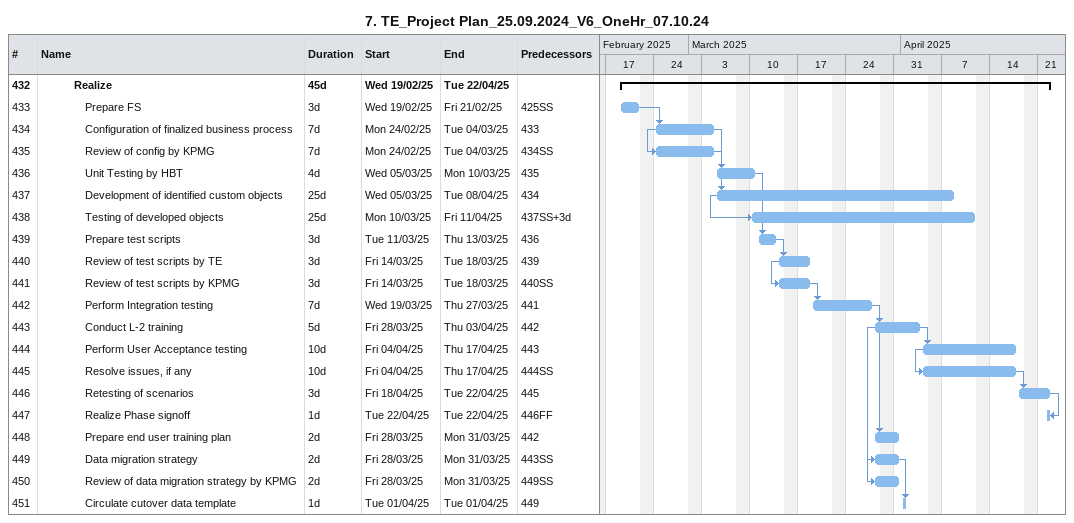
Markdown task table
7. TE_Project Plan_25.09.2024_V6_OneHr_07.10.24

| ID | Level | Task | Duration | Start | Finish | Predecessors |
|---|---|---|---|---|---|---|
| 432 | 4 | **Realize** | 45d | 2025-02-19 | 2025-04-22 |  |
| 433 | 5 | Prepare FS | 3d | 2025-02-19 | 2025-02-21 | 425SS |
| 434 | 5 | Configuration of finalized business process | 7d | 2025-02-24 | 2025-03-04 | 433 |
| 435 | 5 | Review of config by KPMG | 7d | 2025-02-24 | 2025-03-04 | 434SS |
| 436 | 5 | Unit Testing by HBT | 4d | 2025-03-05 | 2025-03-10 | 435 |
| 437 | 5 | Development of identified custom objects | 25d | 2025-03-05 | 2025-04-08 | 434 |
| 438 | 5 | Testing of developed objects | 25d | 2025-03-10 | 2025-04-11 | 437SS+3d |
| 439 | 5 | Prepare test scripts | 3d | 2025-03-11 | 2025-03-13 | 436 |
| 440 | 5 | Review of test scripts by TE | 3d | 2025-03-14 | 2025-03-18 | 439 |
| 441 | 5 | Review of test scripts by KPMG | 3d | 2025-03-14 | 2025-03-18 | 440SS |
| 442 | 5 | Perform Integration testing | 7d | 2025-03-19 | 2025-03-27 | 441 |
| 443 | 5 | Conduct L-2 training | 5d | 2025-03-28 | 2025-04-03 | 442 |
| 444 | 5 | Perform User Acceptance testing | 10d | 2025-04-04 | 2025-04-17 | 443 |
| 445 | 5 | Resolve issues, if any | 10d | 2025-04-04 | 2025-04-17 | 444SS |
| 446 | 5 | Retesting of scenarios | 3d | 2025-04-18 | 2025-04-22 | 445 |
| 447 | 5 | Realize Phase signoff | 1d | 2025-04-22 | 2025-04-22 | 446FF |
| 448 | 5 | Prepare end user training plan | 2d | 2025-03-28 | 2025-03-31 | 442 |
| 449 | 5 | Data migration strategy | 2d | 2025-03-28 | 2025-03-31 | 443SS |
| 450 | 5 | Review of data migration strategy by KPMG | 2d | 2025-03-28 | 2025-03-31 | 449SS |
| 451 | 5 | Circulate cutover data template | 1d | 2025-04-01 | 2025-04-01 | 449 |
